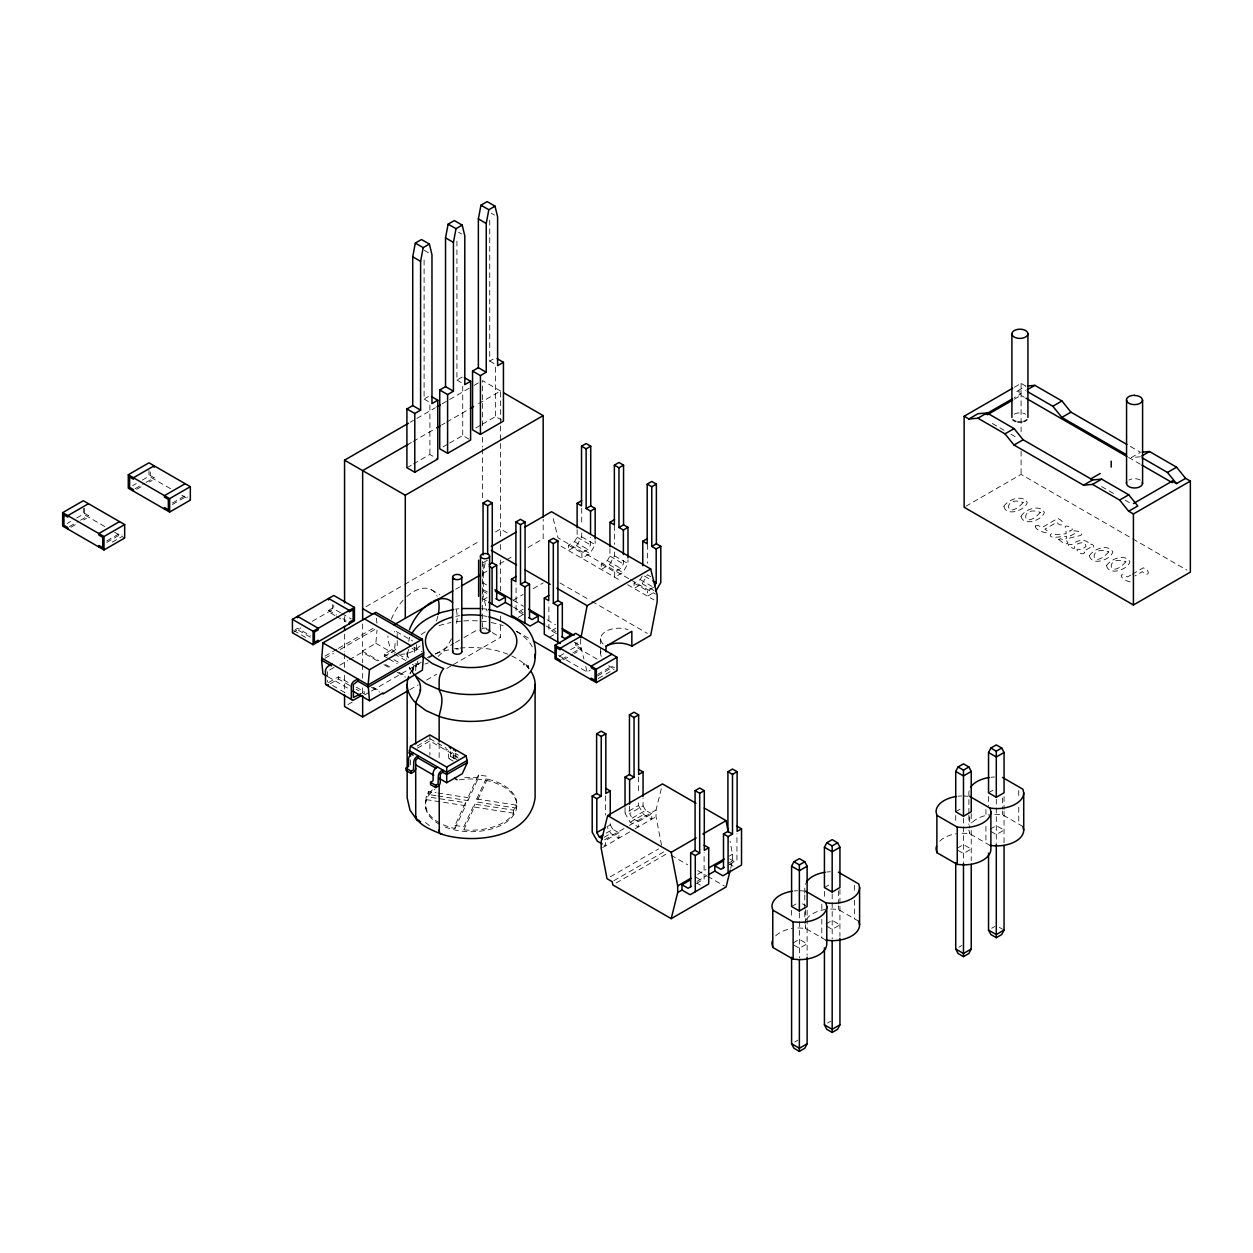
<?xml version="1.0" encoding="UTF-8"?>
<svg xmlns="http://www.w3.org/2000/svg" width="1253" height="1253" viewBox="0 0 1253 1253"><rect width="100%" height="100%" fill="white"/><g stroke="black" fill="none" stroke-linecap="round" stroke-linejoin="round"><path stroke-width="0.75" stroke-dasharray="5 3.75" d="M412.566 672.61L412.315 667.927L413.114 671.451M377.278 660.832L362.321 652.202L362.321 651.121L375.853 643.306L377.012 630.04M482.577 576.411L485.459 561.485M408.697 641.317L409.653 637.213M412.707 672.391L414.32 665.359L411.767 670.809M661.506 845.117L656.039 816.69L656.039 810.033L661.568 787.651M730.687 868.329L732.535 860.858L732.535 854.201L730.029 841.155M425.832 801.889L426.192 796.642L428.557 791.536L436.044 792.695M436.044 795.686L428.557 794.527L428.918 793.744A45.688 26.376 0 0 1 433.491 788.904M443.311 824.772A45.688 26.376 0 0 0 453.649 828.217L454.996 828.421L454.996 825.445L465.536 802.719L426.192 796.642M437.923 795.984L467.902 800.62L467.902 797.628L478.442 774.918L487.26 776.28L487.26 779.272L476.72 801.983L516.064 808.06L516.424 807.292A45.688 26.376 0 0 0 488.607 779.476L487.26 779.272M454.996 828.421L465.536 805.71L465.536 802.719M467.902 800.62L478.442 777.894L478.442 774.918M513.699 810.174L513.338 813.933A45.688 26.376 0 0 1 465.161 830.003L463.814 829.784L463.814 826.808L474.354 804.097L513.699 810.174L516.064 805.084L476.72 798.991L476.72 801.983M476.72 798.991L487.26 776.28M463.814 829.784L474.354 807.073L474.354 804.097M410.029 673.487L417.468 662.821M581.721 533.058L581.721 536.864L576.552 545.822L568.439 550.506L568.439 545.196L574.532 541.672L577.116 537.192L577.116 529.674M568.439 545.196L581.878 552.949L587.97 549.441L590.555 544.961L590.555 537.427M581.878 552.949L581.878 558.274L589.991 553.575L595.159 544.632L595.159 540.826M614.534 552.009L614.534 555.815L609.365 564.774L601.252 569.457L601.252 564.148L607.36 560.624L609.945 556.144L609.945 548.626M601.252 564.148L614.69 571.901L620.799 568.376L623.383 563.913L623.383 558.258M614.69 571.901L614.69 577.21L622.819 572.527L627.988 563.584L627.988 559.762M650.73 576.709L647.362 574.767L642.194 583.726L634.081 588.409L634.081 583.099L640.173 579.575L642.758 575.096M67.129 523.503L70.607 521.483M76.668 517.99L84.624 513.401L88.493 515.641L88.493 517.129L83.716 519.885M132.771 485.6L136.248 483.58M142.309 480.087L150.266 475.498L154.135 477.738L154.135 479.226L149.373 481.982M69.416 526.652L78.955 521.138M80.537 520.23L88.493 515.641M135.058 488.748L144.596 483.235M146.194 482.327L154.135 477.738M70.998 527.231L77.357 523.55M136.64 489.328L143.014 485.647M106.787 540.889L119.505 533.543L122.089 535.031M172.428 502.986L185.162 495.64L187.746 497.128M106.787 542.377L119.505 535.031L119.505 533.543M172.428 504.473L185.162 497.128L185.162 495.64M112.253 542.204L121.792 536.691M424.094 260.029L424.094 399.018L428.448 396.512M456.922 241.077L456.922 380.066L462.733 376.714M489.735 220.168L489.735 361.13L495.546 357.763M410.138 422.308L413.49 420.366M416.857 418.424L435.355 407.742M442.074 403.858L472.35 386.378M474.026 385.407L480.76 381.523M408.039 444.392L411.407 442.45M413.083 441.479L434.948 428.871M441.683 424.986L445.034 423.044M446.726 422.073L468.575 409.449M478.662 403.623L500.527 390.999L500.527 424.047M406.912 467.729L411.83 464.894M413.474 463.939L429.904 454.463L437.783 459.005M443.014 446.882L447.947 444.048M449.592 443.092L462.733 435.511L470.611 440.054M475.842 427.946L480.76 425.096M482.405 424.14L495.546 416.56L503.44 421.102M295.003 629.789L297.587 628.286L310.305 635.631M334.958 615.552L328.599 611.871L328.599 610.383L332.468 608.144L340.424 612.733M292.419 632.765L300.845 627.894M312.279 621.3L333.768 608.895L333.768 605.058M366.001 606.687L402.996 585.339M404.688 584.368L480.353 540.685M495.483 531.945L500.527 529.032L507.136 532.838M483.063 562.722L487.668 560.075M324.981 656.118L336.775 649.305M338.451 648.334L373.817 627.925M324.981 658.279L333.408 653.424M340.143 649.524L375.493 629.116M455.732 589.208L459.632 586.968M482.64 573.67L487.683 570.757M499.446 563.975L505.022 560.749M506.713 559.778L513.432 555.893M528.046 547.467L543.175 538.727L543.175 519.181M329.711 669.948L336.477 666.048M339.704 665.265L347.786 660.597M349.399 659.658L362.321 652.202M328.49 682.587L338.42 676.871L349.728 683.386M330.15 683.793L338.42 679.016L349.728 685.548M387.522 658.138L384.295 656.274L384.295 654.113L394.742 647.911L395.275 641.426M384.295 656.274L394.209 650.542A4.166 2.412 -60 0 0 397.248 645.452L397.217 640.299M483.815 599.357L487.057 597.493M513.057 600.281L523.096 594.486M533.136 588.691L543.175 582.896M347.911 704.578L352.954 701.664M364.733 694.867L369.776 691.954M371.452 690.983L421.901 661.866M428.636 657.982L433.679 655.068M435.355 654.097L453.852 643.415M455.528 642.444L462.263 638.56M463.939 637.589L477.393 629.82M518.664 611.84L523.237 609.193M518.256 617.369L523.127 614.565M409.731 689.776L418.142 684.937M426.537 680.081L436.624 674.255M446.726 668.429L451.769 665.515M453.445 664.544L500.527 637.354L500.527 623.822M551.477 630.792L556.05 628.145M549.456 637.26L555.956 633.517M634.081 583.099L647.519 590.852L653.612 587.328M652.39 593.358L647.519 596.162L647.519 590.852M1014.382 387.24L1021.085 383.371L1025.815 386.096L1016.716 391.359L1020.991 393.834L1014.257 397.734M559.464 656.149L564.539 653.22M570.601 649.727L576.96 646.047L580.844 648.287L580.844 649.774L574.485 653.455M561.751 659.297L566.528 656.556M572.887 652.876L580.844 648.287M1014.257 399.221L1020.991 395.337L1024.359 397.264M563.349 659.877L572.887 654.364M417.186 746.052L428.322 739.63M417.453 748.135L429.904 740.946L457.361 756.796M558.556 655.523L587.14 672.015L590.273 670.198M451.221 753.257L452.521 752.505M458.332 758.112L453.163 755.12L450.751 756.467L455.841 759.428M457.047 759.6L453.163 757.36L450.908 758.66A3.195 1.848 -60 0 1 448.637 757.36L448.637 750.281M597.54 674.459L611.856 666.189L614.44 667.677M597.54 675.947L611.856 667.677L611.856 666.189M598.229 678.531L614.142 669.353M965.812 506.29L1021.085 474.386L1131.099 537.913M638.466 805.538L643.635 814.481L651.748 819.18L651.748 813.855L638.31 821.623L638.31 826.933L630.196 822.25L625.028 813.291L638.466 805.538L638.466 801.732M606.875 826.761L610.242 824.819L610.242 821.044M638.31 821.623L632.201 818.099L629.617 813.62L643.055 805.867L643.055 798.333M606.107 833.167L612.827 829.298L618.919 832.806L618.919 838.132L610.806 833.433L607.36 827.466M632.201 818.099L645.64 810.346L651.748 813.855M604.087 837.317L610.806 833.433M630.196 822.25L643.635 814.481M604.51 839.792L627.784 826.353M629.445 825.398L656.039 810.033M618.919 832.806L605.481 840.575L605.481 845.885L602.239 844.005M602.615 847.545L633.454 829.737M635.083 828.797L656.039 816.69M1130.707 575.096L1127.559 576.913C1117.363 570.522 1120.198 580.108 1130.41 581.893M1132.289 574.187L1143.316 567.813C1152.572 571.603 1146.965 578.04 1142.423 571.619L1134.92 575.957M610.336 876.771L658.545 848.939M613.845 880.702L663.714 851.915M616.131 883.005L667.661 853.262M697.623 874.359L705.94 869.566M729.215 856.128L732.535 854.201M697.044 881.36L706.739 875.769M728.244 863.348L732.535 860.858M696.48 883.412L704.108 879.011L704.108 852.666M729.309 864.46L736.936 860.059L736.936 833.715M791.598 906.499L797.816 902.912M824.427 887.547L830.629 883.976M955.726 811.756L961.928 808.169M988.539 792.804L994.741 789.218M793.149 942.914L799.367 939.327L807.12 943.807L799.367 948.286L793.149 944.699M825.978 923.962L832.18 920.375L839.933 924.855L832.18 929.334L825.978 925.748M957.276 848.156L963.479 844.585L971.232 849.048L963.479 853.528L957.276 849.957M990.089 829.204L996.292 825.633L1004.045 830.097L996.292 834.576L990.089 831.005M794.715 1041.995L797.816 1040.194M827.528 1023.043L830.629 1021.242M958.827 947.237L961.928 945.451M991.64 928.285L994.741 926.5M1016.716 391.359L1025.737 390.607M1140.387 456.797L1131.365 457.564L1140.465 452.302L1128.608 445.441M455.497 609.068L458.974 608.801M481.544 608.66L486.759 609.068M963.479 795.921L968.146 796.281M1022.887 826.51L1002.525 814.748L996.292 814.278A27.409 15.819 0 0 0 992.721 814.419M799.367 890.679L804.034 891.024M858.775 921.253L838.414 909.506L832.18 909.036A27.409 15.819 0 0 0 828.609 909.161M478.442 777.894L477.095 777.69A45.688 26.376 0 0 0 461.245 778.097M437.923 792.992L467.902 797.628M426.192 799.618L465.536 805.71M474.354 807.073L513.699 813.166M454.996 825.445L463.814 826.808M450.673 756.452L450.579 750.86M1128.53 457.408L1140.293 464.205M992.36 423.498L1004.123 430.296M1010.842 434.18L1017.561 438.049M1101.575 486.556L1116.689 495.295M1125.1 500.135L1131.819 504.019M1132.79 538.884L1186.967 570.162M491.317 213.245L494.465 215.077M458.488 232.197L461.637 234.013M424.094 250.24L428.824 252.965M489.735 361.13L497.613 365.672M500.527 390.999L482.436 380.552L482.436 429.434M456.922 380.066L464.8 384.624M424.094 399.018L431.972 403.576M581.721 536.864L595.159 544.632M614.534 555.815L627.988 563.584M577.116 537.192L590.555 544.961M609.945 556.144L623.383 563.913M644.449 576.067L649.477 578.98M574.532 541.672L587.97 549.441M607.36 560.624L620.799 568.376M640.173 579.575L651.936 586.357M576.552 545.822L589.991 553.575M609.365 564.774L622.819 572.527M642.194 583.726L655.632 591.479M628.599 578.588L558.008 537.835L552.463 515.453M630.275 579.559L655.491 594.11M560.984 546.214L621.159 580.953M627.612 584.681L653.956 599.889M559.95 582.911L590.21 600.375M591.886 601.346L647.347 633.376M990.074 845.462L969.712 833.699L963.479 833.229A27.409 15.819 0 0 0 959.892 833.37M483.188 582.974L486.54 584.916M513.432 600.438L523.519 606.264M547.06 619.843L555.455 624.699M483 589.521L487.464 592.089M513.448 607.094L523.143 612.686M546.277 626.046L555.956 631.637M574.234 642.194L580.672 645.906L583.898 658.968M486.603 593.327L483.251 591.4L483.251 561.281M523.691 614.737L516.079 610.336L516.079 583.992M556.52 633.689L548.892 629.288L548.892 602.944M597.164 659.203L575.675 646.799L575.675 642.961M608.598 665.797L617.024 670.668M482.013 598.323L487.182 601.299M516.534 631.261L531.664 640.001M431.58 589.865L439.803 594.611M490.659 631.669L482.436 626.907L482.436 560.436M492.304 632.608L500.527 637.354M999.393 927.392L1002.494 929.178M170.471 488.654L148.966 476.234L148.966 470.486M181.889 495.248L190.331 500.119M396.34 631.575L412.488 640.894M413.741 647.081L422.042 651.873M412.08 648.287L418.721 652.124M341.709 613.484L351.263 618.998M328.599 610.383L336.54 614.972M342.915 618.653L346.094 620.486M336.54 616.46L346.094 621.974M398.689 654.442L406.912 659.188M375.853 643.306L392.471 652.907M394.131 653.862L405.768 660.582M412.409 664.419L419.05 668.256M384.295 654.113L387.522 655.977M393.975 659.704L400.443 663.432M389.135 659.062L397.217 663.73M729.779 858.916L734.352 861.547M802.468 903.82L805.569 905.606M362.321 651.121L378.939 660.723M385.579 664.56L392.22 668.397M398.877 672.219L405.518 676.056M383.919 664.67L390.56 668.507M397.217 672.344L405.518 677.137M729.872 864.272L733.115 866.152M310.305 637.135L297.587 629.789L297.587 628.286M293.703 630.525L306.421 637.871M825.946 940.204L805.585 928.457L799.367 927.972A27.409 15.819 0 0 0 795.78 928.113M104.813 526.558L83.325 514.137L83.325 508.389M114.618 532.212L124.673 538.023M671.013 855.188L687.693 864.821M697.702 870.6L706.05 875.408M707.726 876.38L724.406 886.012M373.034 687.145L379.675 690.983M371.374 687.27L379.675 692.063M695.431 876.975L701.523 880.499M697.044 883.224L700.286 885.104M356.181 687.114L364.263 691.781L364.263 693.943L356.181 689.275M327.926 676.73L349.524 689.213M429.904 738.706L446.052 748.041L446.052 750.265L447.352 749.529A1.833 1.049 -60 0 1 447.994 749.357M455.497 753.476L458.332 755.12M332.593 685.485L339.046 689.213M340.659 690.137L347.128 693.864M449.31 758.832L453.179 761.057M429.45 825.539L423.655 821.169A9.131 6.469 -45 0 1 422.621 821.435M525.821 664.262L530.974 671.451M411.282 670.637L409.339 667.176A63.966 36.932 0 0 0 412.033 671.749M411.767 671.279L412.629 672.516M643.055 805.867L645.64 810.346M610.242 824.819L612.827 829.298M528.907 668.225L527.936 665.359L528.75 668.883M585.746 666.424L587.14 672.015M482.421 592.387L487.041 611.041M968.882 830.097L969.712 833.699L969.712 829.972M376.417 618.183L376.996 624.025M1021.085 383.371L1021.085 431.784M1021.085 451.143L1021.085 474.386M1018.752 790.533L1018.752 798.004M1018.752 807.324L1018.752 824.114M1004.045 796.532L1004.045 809.579M1004.045 811.458L1004.045 843.567M1002.525 797.957L1002.525 809.156M1002.525 811.02L1002.525 814.748M996.292 799.148L996.292 842.924M988.539 796.532L988.539 805.851M985.923 809.485L985.923 815.092M985.923 826.275L985.923 843.065M971.232 813.62L971.232 822.939M971.232 830.394L971.232 860.592M969.712 816.909L969.712 828.108M968.882 813.322L968.882 792.804A27.409 15.819 0 0 1 969.305 790.048M968.882 815.186L968.882 824.505M963.479 818.084L963.479 861.876M955.726 815.484L955.726 822.939M854.624 885.291L854.624 892.747M854.624 900.218L854.624 918.856M839.933 889.411L839.933 904.337M839.933 906.201L839.933 936.383M838.414 890.852L838.414 903.899M838.414 905.778L838.414 909.506M832.18 893.89L832.18 938.951M824.427 891.275L824.427 898.746M821.811 904.243L821.811 911.698M821.811 919.169L821.811 937.808M807.12 910.226L807.12 955.334M805.585 909.803L805.585 922.85M805.585 924.714L805.585 928.457L804.771 924.855A27.409 15.819 0 0 1 805.71 920.751M804.771 893.138L804.771 887.547A27.409 15.819 0 0 1 805.71 883.459M804.771 895.018L804.771 909.929M804.771 911.792L804.771 919.263M799.367 912.842L799.367 957.887M791.598 910.226L791.598 917.697M647.362 544.288L647.362 563.333M638.466 776.954L638.466 794.104M629.617 806.102L629.617 813.62M625.028 807.574L625.028 813.291M614.534 525.336L614.534 544.382M605.638 795.906L605.638 814.967M600.641 638.748L600.641 646.203M600.641 648.067L600.641 653.674M581.721 508.295L581.721 525.446M580.672 639.249L580.672 645.906M576.96 642.57L576.96 646.047M516.424 800.401L516.424 801.889M516.424 807.292L516.424 808.78M516.064 805.084L516.064 808.06M500.527 425.989L500.527 441.542M500.527 443.499L500.527 536.77M500.527 544.507L500.527 552.244M500.527 559.981L500.527 590.93M500.527 616.084L500.527 621.88M495.546 367.254L495.546 416.56M482.436 437.266L482.436 447.039M482.436 448.997L482.436 499.822M462.733 386.19L462.733 435.511M455.747 753.836L455.747 757.376M453.805 753.257L453.805 760.352M453.163 755.12L453.163 757.36M439.145 743.828L439.145 759.475M429.904 405.142L429.904 454.463M429.904 734.947L429.904 755.12M428.557 791.536L428.557 794.527M425.832 807.292L425.832 808.78M416.591 644.622L416.591 653.22M415.73 670.7L415.73 667.129A9.131 6.469 -45 0 1 418.048 661.067M414.665 647.456L414.665 654.332M410.53 759.882L410.53 765.191A3.195 1.848 -60 0 1 410.357 766.288M407.162 652.233L407.162 657.606A63.966 36.932 0 0 1 409.339 648.052M397.217 638.591L397.217 633.423A4.166 2.412 -60 0 0 394.209 631.857M362.65 624.01L362.65 662.743M362.65 664.685L362.65 678.233M362.65 687.913L362.65 693.723M344.559 616.586L344.559 622.443M344.559 634.175L344.559 651.779M344.559 653.737L344.559 667.41M344.559 675.242L344.559 692.831M338.42 676.871L338.42 679.016M332.468 604.666L332.468 608.144M327.425 671.702L327.425 682.024M150.266 472.021L150.266 475.498M84.624 508.17L84.624 513.401M939.734 841.139A27.409 15.819 0 0 1 956.384 833.762M958.122 796.235A27.409 15.819 0 0 1 961.693 795.953M972.563 822.187A27.409 15.819 0 0 1 989.197 814.81M990.935 777.283A27.409 15.819 0 0 1 994.506 777.001M775.623 935.897A27.409 15.819 0 0 1 792.272 928.52M794.01 890.977A27.409 15.819 0 0 1 797.581 890.711M806.415 919.451A27.409 15.819 0 0 1 825.085 909.568M826.823 872.025A27.409 15.819 0 0 1 830.394 871.759M406.865 596.491A36.18 20.894 -60 0 1 437.14 596.256M437.83 616.272A36.18 20.894 -60 0 1 436.295 621.472M420.115 645.921A36.18 20.894 -60 0 1 400.709 654.176M395.4 652.547A36.18 20.894 -60 0 1 387.913 635.976M391.343 619.233A36.18 20.894 -60 0 1 403.09 600.234M456.296 609.741A36.18 20.894 -60 0 1 456.296 625.028M451.472 638.764A36.18 20.894 -60 0 1 438.205 656.368M428.244 662.868A36.18 20.894 -60 0 1 424.971 664.012M418.8 664.623A36.18 20.894 -60 0 1 415.135 663.777M408.635 657.966A36.18 20.894 -60 0 1 406.865 653.565M603.1 644.026A18.278 10.557 0 0 1 605.998 631.293A18.278 10.557 0 0 1 628.066 629.617M601.268 656.4A18.278 10.557 0 0 1 601.268 650.933M1140.261 480.071A7.941 4.589 0 0 0 1134.607 478.724A8.098 4.667 0 0 0 1128.937 480.103M1014.272 414.195A8.098 4.667 0 0 1 1019.958 412.817A7.941 4.589 0 0 1 1025.612 414.163M482.013 628.755A4.573 2.631 0 0 1 487.558 628.536M456.045 649.117A4.573 2.631 0 0 1 458.41 649.117M410.123 673.378A63.966 36.932 0 0 1 421.118 661.443M427.398 657.527A63.966 36.932 0 0 1 433.883 654.442M435.605 653.753A63.966 36.932 0 0 1 451.033 649.414M454.573 648.803A63.966 36.932 0 0 1 458.175 648.302M460.008 648.099A63.966 36.932 0 0 1 510.065 655.178M511.71 655.93A63.966 36.932 0 0 1 522.595 662.539M526.526 666.001A63.966 36.932 0 0 1 529.095 668.851M421.118 634.582A63.966 36.932 0 0 1 425.895 631.496M439.145 625.623A63.966 36.932 0 0 1 451.033 622.553M456.358 621.676A63.966 36.932 0 0 1 461.856 621.081M463.704 620.94A63.966 36.932 0 0 1 487.683 621.942M491.223 622.553A63.966 36.932 0 0 1 503.111 625.623M516.361 631.496A63.966 36.932 0 0 1 532.917 648.052M459.303 779.852A45.688 26.376 0 0 1 515.938 810.487A45.688 26.376 0 0 1 443.311 826.26M439.678 824.474A45.688 26.376 0 0 1 434.885 789.28M439.678 822.986A45.688 26.376 0 0 1 425.832 800.401M455.779 616.351A45.688 26.376 0 0 1 459.6 615.677M483.251 615.771A45.688 26.376 0 0 1 487.057 616.476M1084.644 552.385C1082.263 557.616 1071.456 546.621 1080.572 549.785L1085.928 546.7C1085.975 540.435 1076.797 542.878 1074.494 546.277C1077.126 552.573 1061.62 542.439 1071.628 544.632C1076.092 541.03 1082.984 538.304 1088.043 542.361A7.643 4.417 0 0 1 1089.484 544.648L1090.455 544.084C1095.357 544.46 1094.558 549.613 1090.423 547.389L1083.422 551.43L1084.644 552.385M1023.215 502.484C1005.172 522.501 1002.29 494.716 1023.215 502.484M1040.319 512.367C1022.276 532.384 1019.409 504.583 1040.319 512.367M1108.748 551.884C1090.705 571.885 1087.839 544.1 1108.748 551.884M1125.867 561.751C1107.824 581.768 1104.958 553.983 1125.867 561.751M1003.888 506.369C1005.908 516.706 1024.938 510.848 1027.288 502.5C1022.495 494.042 1008.054 499.43 1003.888 506.369M1021.007 516.236C1023.012 526.573 1042.042 520.715 1044.391 512.367C1039.598 503.91 1025.173 509.313 1021.007 516.236M1089.437 555.752C1091.457 566.09 1110.487 560.232 1112.836 551.884C1108.044 543.426 1093.603 548.83 1089.437 555.752M1106.556 565.62C1108.56 575.973 1127.59 570.115 1129.94 561.767C1125.147 553.309 1110.706 558.697 1106.556 565.62M1035.307 525.994C1034.9 532.008 1056.232 535.814 1044.861 529.173L1056.874 522.235C1061.416 528.656 1067.023 522.219 1057.767 518.429L1042.01 527.529L1038.142 525.414L1035.307 525.994M1058.691 539.495L1063.969 543.52L1067.321 543.786A1.864 1.081 0 0 0 1067.619 542.424C1062.403 536.644 1081.292 537.302 1081.793 534.248C1081.182 530.614 1068.668 529.267 1074.808 533.449L1070.548 535.924L1069.874 530.458C1078.3 530.066 1062.184 522.501 1065.614 528.139L1066.209 533.715L1054.54 534.749C1050.922 531.601 1047.398 536.519 1053.475 537.474L1066.491 536.237L1066.742 538.117L1063.546 539.949L1060.649 538.743L1058.691 539.495"/><path stroke-width="1.5" d="M326.266 675.774L322.945 673.863L321.614 660.221L322.945 642.899L375.853 612.341L422.371 639.202L423.702 652.844L422.371 670.167L382.995 693.99L382.995 692.909L369.463 700.725L352.845 691.123M422.371 639.202L369.463 669.744L368.131 684.921L369.463 700.725M412.723 405.596L412.723 256.802L415.307 243.098L421.509 239.511L429.387 244.069L431.972 254.798L431.972 403.576L437.783 400.224L437.783 459.005L414.79 472.287L406.912 467.729L406.912 408.948L412.723 405.596L420.601 410.138L420.601 261.36L423.185 247.64L429.387 244.069M445.535 386.644L445.535 237.851L448.12 224.146L454.322 220.559L462.216 225.117L464.8 235.846L464.8 384.624L470.611 381.272L470.611 440.054L447.603 453.335L439.725 448.793L439.725 389.996L445.535 386.644L453.429 391.187L453.429 242.409L456.014 228.688L462.216 225.117M478.364 367.693L478.364 218.899L480.948 205.194L487.151 201.608L495.029 206.165L497.613 216.894L497.613 365.672L503.44 362.321L503.44 421.102L480.432 434.384L472.553 429.842L472.553 371.045L478.364 367.693L486.242 372.235L486.242 223.457L488.827 209.737L495.029 206.165M581.032 637.385L587.14 605.685L650.714 568.972L657.167 595.081L657.167 601.738L650.714 635.318L631.841 646.203A18.278 10.557 0 0 0 605.998 646.203L605.998 651.811M695.963 803.251L662.492 783.924L607.642 815.593L601.174 841.718L601.174 848.375L607.016 878.682L612.184 881.673L612.811 884.931L671.216 918.653L726.082 886.983L730.233 870.193M671.216 918.653L677.685 892.528L677.685 885.887L671.216 852.306L607.642 815.593M410.702 756.076L409.23 752.881L410.467 746.177L429.904 734.947L466.147 755.872L467.385 762.576L462.216 773.774L446.71 782.733L438.628 778.066M791.598 866.215L793.932 861.735L799.367 858.603L804.786 861.735L807.12 866.215L807.12 906.499L799.367 910.978L791.598 906.499L791.598 866.215L799.367 870.694L807.12 866.215M824.427 847.263L826.761 842.783L832.18 839.651L837.615 842.783L839.933 847.263L839.933 887.547L832.18 892.026L824.427 887.547L824.427 847.263L832.18 851.742L839.933 847.263M807.12 957.261L807.12 1043.78L804.786 1048.26L799.367 1051.392L793.932 1048.26L791.598 1043.78L791.598 957.261M955.726 771.456L958.044 766.977L963.479 763.844L968.898 766.977L971.232 771.456L971.232 811.756L963.479 816.22L955.726 811.756L955.726 771.456L963.479 775.936L971.232 771.456M839.933 938.309L839.933 1024.829L837.615 1029.308L832.18 1032.441L826.761 1029.308L824.427 1024.829L824.427 947.926M988.539 752.505L990.872 748.041L996.292 744.909L1001.727 748.041L1004.045 752.505L1004.045 792.804L996.292 797.268L988.539 792.804L988.539 752.505L996.292 756.984L1004.045 752.505M971.232 864.429L971.232 949.022L968.898 953.502L963.479 956.634L958.044 953.502L955.726 949.022L955.726 862.518M1004.045 845.477L1004.045 930.086L1001.727 934.55L996.292 937.683L990.872 934.55L988.539 930.086L988.539 853.168M654.473 585.84L656.196 582.864L656.196 548.986L660.801 546.324L660.801 582.535L655.632 591.479M411.579 634.096C417.547 623.117 429.199 616.93 440.492 612.733M439.145 741.87L439.145 716.45A29.524 12.044 -71.6 0 1 440.398 710.717A21.661 8.849 -71.6 0 0 440.398 692.815A29.524 12.044 -71.6 0 1 439.145 689.589L439.145 680.645A9.131 3.728 -71.6 0 1 442.528 670.042L443.719 668.616L432.363 663.573L423.655 657.026A9.131 6.469 -45 0 0 422.621 657.433M62.65 512.649L83.325 500.714L124.673 524.584L124.673 538.023L103.999 549.957L62.65 526.072L62.65 512.649L103.999 536.519L124.673 524.584M128.292 474.746L148.966 462.811L190.331 486.681L190.331 500.119L169.641 512.054L128.292 488.184L128.292 474.746L169.641 498.616L190.331 486.681M88.493 503.69L67.819 515.641L67.819 517.129L63.95 514.889L63.95 525.336L67.819 527.576L67.819 529.064M119.505 521.608L98.83 533.543L98.83 535.031L102.715 537.271L102.715 547.718L98.83 545.478L98.83 546.966M185.162 483.705L164.472 495.64L164.472 497.128L168.356 499.367L168.356 509.814L164.472 507.575L164.472 509.063M406.912 408.948L414.79 413.49L420.601 410.138M439.725 389.996L447.603 394.554L453.429 391.187M472.553 371.045L480.432 375.602L486.242 372.235M344.559 602.897L344.559 460.164L408.447 423.279M437.031 406.771L440.398 404.829M408.039 444.392L362.65 470.611L362.65 620.141M436.624 427.899L439.991 425.957M470.267 408.478L473.618 406.536M344.559 460.164L405.283 495.233L543.175 415.62L543.175 517.238M483.063 555.032L483.063 503.048L487.668 500.386L492.272 503.048L492.272 562.722L496.689 565.275L496.689 599.153M581.533 446.193L586.138 443.531L590.743 446.193L590.743 505.883L586.138 508.53L586.138 448.84L581.533 446.193L581.533 505.883L577.116 503.33L577.116 527.795M483.063 503.048L487.668 505.695L492.272 503.048M586.138 448.84L590.743 446.193M292.419 619.342L333.768 595.457L354.442 607.407L354.442 620.83L313.093 644.7L292.419 632.765L292.419 619.342L313.093 631.277L354.442 607.407M515.891 522L520.496 519.337L525.085 522L525.085 581.674L520.496 584.337L520.496 524.647L515.891 522L515.891 581.674L511.475 579.121L511.475 615.333L530.082 626.077L538.195 621.378L544.663 625.122M609.945 546.747L609.945 522.282L614.362 524.835L614.362 465.145L618.966 462.482L623.555 465.145L623.555 524.835L618.966 527.482L618.966 467.792L623.555 465.145M520.496 524.647L525.085 522M491.317 546.496L516.408 532.008M524.772 527.168L551.539 511.725L650.714 568.972M577.116 503.33L581.721 500.667M489.203 564.492L492.272 562.722M489.14 566.231L492.084 567.938L496.689 565.275M586.138 508.53L590.555 511.083L595.159 508.436L595.159 538.915M393.975 624.855L452.897 590.852M461.308 585.997L479.805 575.315M331.951 664.027L328.49 666.032A4.166 2.412 -60 0 0 325.451 671.122M548.72 540.936L553.309 538.289L557.914 540.936L557.914 600.626L553.309 603.288L553.309 543.598L548.72 540.936L548.72 600.626L544.288 598.073L544.288 634.284L560.326 643.525M642.758 565.683L642.758 541.233L647.19 543.771L647.19 484.097L651.779 481.434L656.384 484.097L656.384 543.771L651.779 546.433L651.779 486.744L656.384 484.097M553.309 543.598L557.914 540.936M511.475 579.121L516.079 576.474M609.945 522.282L614.534 519.619M488.733 602.192L497.253 607.125L505.366 602.442L505.366 597.117L499.274 600.641L495.906 598.699M520.496 584.337L524.913 586.89L529.518 584.227L529.518 618.105M618.966 527.482L623.383 530.035L627.988 527.372L627.988 557.867M423.702 652.844L368.131 684.921L321.614 658.06M423.702 655.006L368.131 687.083L358.17 681.319M360.958 693.692L353.424 697.451L353.315 684.577L357.794 681.115L357.794 678.954L354.333 680.959A4.166 2.412 -60 0 0 351.31 686.033M360.958 695.854L354.333 699.675A4.166 2.412 -60 0 1 351.31 698.093M544.288 598.073L548.892 595.426M642.758 541.233L647.362 538.571M344.559 694.788L344.559 706.52L362.65 716.967L408.039 690.748M538.195 621.378L538.195 616.069L532.102 619.593L528.735 617.651M553.309 603.288L557.742 605.841L562.331 603.179L562.331 637.057M555.001 645.295L575.675 633.36L617.024 657.245L617.024 670.668L596.35 682.603L555.001 658.733L555.001 645.295L596.35 669.18L617.024 657.245M1142.282 452.145L1149.502 451.534L1176.583 467.181L1185.604 478.364L1190.35 481.089L1190.35 572.12L1133.417 604.995L964.137 507.261L964.137 416.247L1012.706 388.195M968.882 418.972L977.982 413.709L987.019 412.957L1014.1 428.604L1023.121 439.772L1092.647 479.915L1101.669 479.147L1128.749 494.794L1137.787 505.977L1128.671 511.224L1119.649 500.057L1092.553 484.41L1083.532 485.177L1014.022 445.034L1004.984 433.851L977.904 418.22L968.882 418.972L964.137 416.247M977.904 418.22L987.019 412.957M1027.256 389.73L1034.853 385.344L1061.933 400.976L1070.955 412.159L1126.901 444.47M985.641 414.242L1012.581 398.705M987.333 414.774L1012.581 400.193M413.114 752.881L411.391 753.899A4.573 2.647 -60 0 0 408.603 758.723L408.572 766.413L406.003 768.183L406.003 770.423L411.172 773.399L413.427 772.099A3.195 1.848 -60 0 0 415.698 768.183M605.998 646.203L631.841 631.293L631.841 646.203M436.044 768.371L418.283 758.112L416.983 758.848A1.833 1.049 -60 0 0 415.698 761.088L415.73 817.316C420.569 826.244 431.799 829.831 440.492 833.793M611.856 654.254L591.181 666.189L591.181 667.677L595.05 669.916L595.05 680.363L591.181 678.124L591.181 679.627M406.003 768.183L411.172 771.159L413.506 769.796L413.772 761.714A4.573 2.647 -60 0 1 416.56 756.89L418.283 755.872L418.283 758.112M1004.984 433.851L1014.1 428.604M1027.429 391.578L1052.818 406.238L1061.933 400.976M437.657 767.055L435.95 768.073A4.573 2.647 -60 0 0 433.162 772.897L433.115 780.588L430.546 782.358L430.546 784.597L435.715 787.573L437.986 786.273A3.195 1.848 -60 0 0 440.242 782.358L440.242 775.262A1.833 1.049 -60 0 1 441.542 773.023L442.826 772.287L446.71 774.526L467.385 762.576M410.467 746.177L446.71 767.087L466.147 755.872M467.385 760.352L446.71 772.287L409.23 750.641M1014.022 445.034L1023.121 439.772M1052.818 406.238L1061.855 417.421L1070.955 412.159M430.546 782.358L435.715 785.333L438.064 783.971L438.331 775.889A4.573 2.647 -60 0 1 441.119 771.065L442.826 770.047L442.826 772.287M415.73 816.345L416.012 818.178A9.131 6.469 -45 0 0 417.374 820.339L419.019 820.276M596.616 733.804L601.221 736.466L601.221 796.156L596.616 793.494L596.616 733.804L601.221 731.157L605.826 733.804L605.826 793.494L610.242 790.941L610.242 815.405M638.638 714.852L634.049 717.515L634.049 777.205L629.445 774.542L629.445 714.852L634.049 712.205L638.638 714.852L638.638 774.542L643.055 771.989L643.055 796.454M601.221 736.466L605.826 733.804M1090.846 478.881L1100.197 473.477M1083.532 485.177L1092.647 479.915M1092.553 484.41L1101.669 479.147M1141.906 455.92L1149.502 451.534M602.239 844.005L597.368 841.202L592.199 832.243L592.199 796.047L596.616 793.494M625.028 805.679L625.028 777.095L629.445 774.542M592.199 796.047L596.804 798.694L601.221 796.156M625.028 777.095L629.617 779.758L634.049 777.205M1119.649 500.057L1128.749 494.794M1142.078 457.784L1167.467 472.444L1176.583 467.181M1133.495 503.502L1172.213 481.136L1176.504 483.611L1185.604 478.364M1128.671 511.224L1133.417 513.965L1190.35 481.089M602.427 838.805L599.388 837.051L596.804 832.572L605.199 827.716M599.388 837.051L602.74 835.109M695.086 790.659L699.691 793.306L699.691 852.995L695.086 850.348L695.086 790.659L699.691 787.996L704.296 790.659L704.296 850.348L708.712 847.795L708.712 883.991L690.105 894.736L681.992 890.053L677.685 892.528M727.915 771.707L732.504 774.37L732.504 834.044L727.915 831.397L727.915 771.707L732.504 769.044L737.109 771.707L737.109 831.397L741.525 828.844L741.525 865.04L722.918 875.784L714.805 871.101L708.352 874.829M699.691 793.306L704.296 790.659M732.504 774.37L737.109 771.707M671.216 852.306L696.151 837.912M702.808 834.075L726.082 820.637L728.228 831.82M690.669 886.764L690.669 852.901L695.086 850.348M723.498 867.812L723.498 833.95L727.915 831.397M690.669 852.901L695.274 855.548L699.691 852.995M723.498 833.95L728.087 836.597L732.504 834.044M677.685 885.887L690.983 878.196M709.261 867.64L724.234 859.01M681.992 890.053L681.992 884.743L690.387 879.888M714.805 871.101L714.805 865.792L723.2 860.936M691.437 886.325L688.085 888.267L681.992 884.743M724.265 867.374L720.914 869.316L714.805 865.792M793.932 861.735L799.367 864.868L804.786 861.735M826.761 842.783L832.18 845.916L837.615 842.783M958.044 766.977L963.479 770.125L968.898 766.977M990.872 748.041L996.292 751.173L1001.727 748.041M807.12 1043.78L799.367 1048.26L791.598 1043.78M839.933 1024.829L832.18 1029.308L824.427 1024.829M971.232 949.022L963.479 953.502L955.726 949.022M1004.045 930.086L996.292 934.55L988.539 930.086M440.931 612.545L453.68 609.491M1027.617 385.955L1034.853 385.344M462.451 608.535L479.805 608.535M969.712 796.391L990.074 808.154L996.292 808.624A27.409 15.819 0 0 0 1023.717 792.804L1022.887 789.202L1002.525 777.44M956.384 796.469A27.409 15.819 0 0 0 936.069 811.756L936.884 815.343L957.245 827.105L963.479 827.575A27.409 15.819 0 0 0 990.888 811.756L990.074 808.154M990.074 845.462L996.292 845.932A27.409 15.819 0 0 0 1023.717 830.097L1023.717 792.804M936.477 846.308A27.409 15.819 0 0 0 936.069 849.048L936.884 852.651L957.245 864.413L963.479 864.883A27.409 15.819 0 0 0 990.888 849.048L990.888 811.756M805.585 891.149L825.946 902.896L832.18 903.382A27.409 15.819 0 0 0 859.589 887.547L858.775 883.96L838.414 872.198M792.272 891.212A27.409 15.819 0 0 0 771.942 906.499L772.772 910.101L793.133 921.848L799.367 922.333A27.409 15.819 0 0 0 826.776 906.499L825.946 902.896M825.946 940.204L832.18 940.674A27.409 15.819 0 0 0 859.589 924.855L859.589 887.547M772.365 941.05A27.409 15.819 0 0 0 771.942 943.807L772.772 947.409L793.133 959.156L799.367 959.626A27.409 15.819 0 0 0 826.776 943.807L826.776 906.499M488.576 609.491L501.325 612.545L514.466 618.356M440.931 833.981C472.459 844.35 529.408 838.946 535.094 797.879L535.094 684.467M1061.855 417.421L1126.275 454.62M1026.035 398.235L1126.854 456.437M1141.969 465.176L1172.213 482.64L1172.213 481.136M480.948 205.194L488.827 209.737M478.364 218.899L486.242 223.457M448.12 224.146L456.014 228.688M445.535 237.851L453.429 242.409M415.307 243.098L423.185 247.64M412.723 256.802L420.601 261.36M497.128 358.671L503.44 362.321M503.816 392.894L543.175 415.62M464.299 377.623L470.611 381.272M614.362 465.145L618.966 467.792M647.19 484.097L651.779 486.744M431.486 396.574L437.783 400.224M590.743 505.883L595.159 508.436M623.555 524.835L627.988 527.372M656.384 543.771L660.801 546.324M651.779 546.433L656.196 548.986M652.844 580.922L656.196 582.864M491.333 550.365L516.534 564.931M524.944 569.77L550.161 584.337M556.88 588.205L587.14 605.685M525.085 581.674L529.518 584.227M557.914 600.626L562.331 603.179M494.951 589.756L511.757 599.467M528.562 609.177L543.692 617.901M562.19 628.583L573.952 635.365M495.295 591.306L505.366 597.117M529.8 611.229L538.195 616.069M562.613 630.181L571.023 635.02L564.915 638.544L561.563 636.602M505.366 602.442L511.835 606.17M533.339 640.972L555.204 653.58M629.445 714.852L634.049 717.515M373.958 613.437L420.475 640.299M362.65 608.629L372.548 614.362M638.466 769.342L643.055 771.989M736.936 826.181L741.525 828.844M704.327 808.075L726.082 820.637M364.482 618.904L411 645.765M605.638 788.278L610.242 790.941M704.108 845.133L708.712 847.795M322.945 642.899L369.463 669.744M321.614 660.221L331.591 665.985M326.375 684.999L352.218 699.926M454.463 778.254L457.047 779.742M409.23 752.881L413.114 755.12M416.012 765.003L433.789 775.262M515.03 618.778C529.252 626.093 537.396 641.802 535.094 657.606M413.161 673.221A63.966 36.932 0 0 0 415.73 676.072L425.895 683.731L439.145 689.589A63.966 36.932 0 0 0 505.492 688.758A63.966 36.932 0 0 0 534.843 654.395M1167.467 472.444L1176.504 483.611M416.795 819.713L410.013 810.19L407.162 797.879L407.162 684.467M1022.887 826.51L1023.717 830.097M858.775 921.253L859.589 924.855M441.964 833.934A9.131 3.728 -71.6 0 1 439.302 831.632L439.145 784.879M439.302 831.632L439.145 829.862M1133.417 513.965L1133.417 604.995M1111.176 461.167L1111.176 467.134M1011.907 417.468L1011.907 333.815A8.098 4.667 0 0 1 1019.958 329.179A7.941 4.589 0 0 1 1027.93 333.784L1027.93 417.437M996.292 751.173L996.292 797.268M996.292 844.193L996.292 937.683M963.479 770.125L963.479 816.22M963.479 863.145L963.479 956.634M957.245 827.105L957.245 864.413M936.884 815.343L936.884 852.651M832.18 845.916L832.18 892.026M832.18 940.862L832.18 1032.441M799.367 864.868L799.367 910.978M799.367 959.814L799.367 1051.392M793.133 921.848L793.133 959.156M772.772 910.101L772.772 947.409M728.087 836.597L728.087 872.808M695.274 855.548L695.274 891.744M629.617 779.758L629.617 804.207M623.383 530.035L623.383 554.499M596.804 798.694L596.804 832.572M596.35 669.18L596.35 682.603M590.555 511.083L590.555 533.668M580.844 637.84L580.844 636.352L560.169 648.287L560.169 649.774L556.285 647.535L556.285 657.982L560.169 660.221L560.169 661.709M557.742 605.841L557.742 642.037M524.913 586.89L524.913 623.086M523.879 663.432L523.879 664.748M492.084 567.938L492.084 604.134M489.594 556.285A4.573 2.631 0 0 1 482.515 558.321A4.573 2.631 0 0 1 483 553.763A4.573 2.631 0 0 1 489.594 556.285L489.594 630.901M487.668 505.695L487.668 553.826M480.432 375.602L480.432 434.384M480.479 555.972L480.479 630.572M478.646 560.169L478.646 596.381M461.793 577.053L461.793 651.654M452.646 577.053L452.646 651.654M447.603 394.554L447.603 453.335M446.71 767.087L446.71 782.733M435.715 785.333L435.715 787.573M420.413 689.51L420.413 690.951M415.73 744L415.73 702.933A63.966 36.932 0 0 1 408.682 676.463M414.79 413.49L414.79 472.287M411.172 771.159L411.172 773.399M405.283 495.233L405.283 618.34M362.65 695.666L362.65 716.967M351.341 686.017L351.341 698.062M349.274 623.822L349.274 622.318L353.142 620.078L353.142 609.631L349.274 611.871L349.274 610.383L328.599 598.448L328.599 599.936M344.559 626.359L344.559 630.275M325.498 671.107L325.498 683.151M318.262 641.724L318.262 640.22L314.378 642.46L314.378 632.013L318.262 629.789L318.262 628.286L297.587 616.351L297.587 617.839M313.093 631.277L313.093 644.7M169.641 498.616L169.641 512.054M154.135 467.291L154.135 465.803L133.46 477.738L133.46 479.226L129.592 476.986L129.592 487.433L133.46 489.672L133.46 491.16M103.999 536.519L103.999 549.957M970.542 787.385A27.409 15.819 0 0 1 989.197 777.518M806.415 882.143A27.409 15.819 0 0 1 825.085 872.26M438.205 599.294A36.18 20.894 -60 0 1 438.205 614.581M433.256 601.205A36.18 20.894 -60 0 1 452.552 602.615M409.433 629.679A36.18 20.894 -60 0 1 431.58 602.113M455.512 750.845A4.573 2.647 -60 0 1 455.638 751.236M453.351 749.905A4.573 2.647 -60 0 1 454.494 749.905M449.326 746.913A4.573 2.647 -60 0 1 450.156 747.54M450.469 748.245A4.573 2.647 -60 0 1 450.563 748.683M328.49 684.718A4.166 2.412 -60 0 1 325.451 683.167M1142.156 482.233A7.941 4.589 0 0 1 1142.423 483.439M1126.384 483.282A8.098 4.667 0 0 1 1126.682 482.092M1134.435 395.462A7.941 4.589 0 0 1 1142.423 400.067M1126.384 399.926A8.098 4.667 0 0 1 1134.435 395.275M1027.93 333.784A8.098 4.667 0 0 1 1019.879 338.42A7.941 4.589 0 0 1 1011.907 333.815M1026.833 419.739A8.098 4.667 0 0 1 1023.889 421.447M1021.962 421.916A8.098 4.667 0 0 1 1019.879 422.073A7.941 4.589 0 0 1 1017.812 421.932M1015.885 421.462A7.941 4.589 0 0 1 1012.957 419.786M489.124 629.554A4.573 2.631 0 0 1 485.35 633.36A4.573 2.631 0 0 1 480.698 629.899M461.637 650.98A4.573 2.631 0 0 1 457.22 654.301A4.573 2.631 0 0 1 452.803 650.98M531.241 671.843A63.966 36.932 0 0 1 512.242 712.769A63.966 36.932 0 0 1 439.145 716.45L425.895 710.576L415.73 702.933A29.524 20.878 -45 0 1 417.907 697.733A21.661 15.318 -45 0 0 417.907 679.831A29.524 20.878 -45 0 1 415.73 676.072M420.616 821.608A9.131 6.469 -45 0 1 418.048 820.84M488.889 616.899A45.688 26.376 0 0 1 513.229 651.45A45.688 26.376 0 0 1 453.367 665.5A45.688 26.376 0 0 1 429.043 630.948L435.073 624.996A45.688 26.376 0 0 1 452.098 617.212M461.543 615.411A45.688 26.376 0 0 1 481.309 615.489M1142.595 483.345L1142.595 399.973A8.098 4.667 0 0 1 1134.529 404.625A7.941 4.589 0 0 1 1126.557 400.02L1126.557 483.376A7.941 4.589 0 0 0 1134.529 487.997A8.098 4.667 0 0 0 1142.579 483.345M453.993 578.917A4.573 2.631 0 0 0 461.637 577.743A4.573 2.631 0 0 0 456.045 574.5A4.573 2.631 0 0 0 453.993 578.917"/></g></svg>
